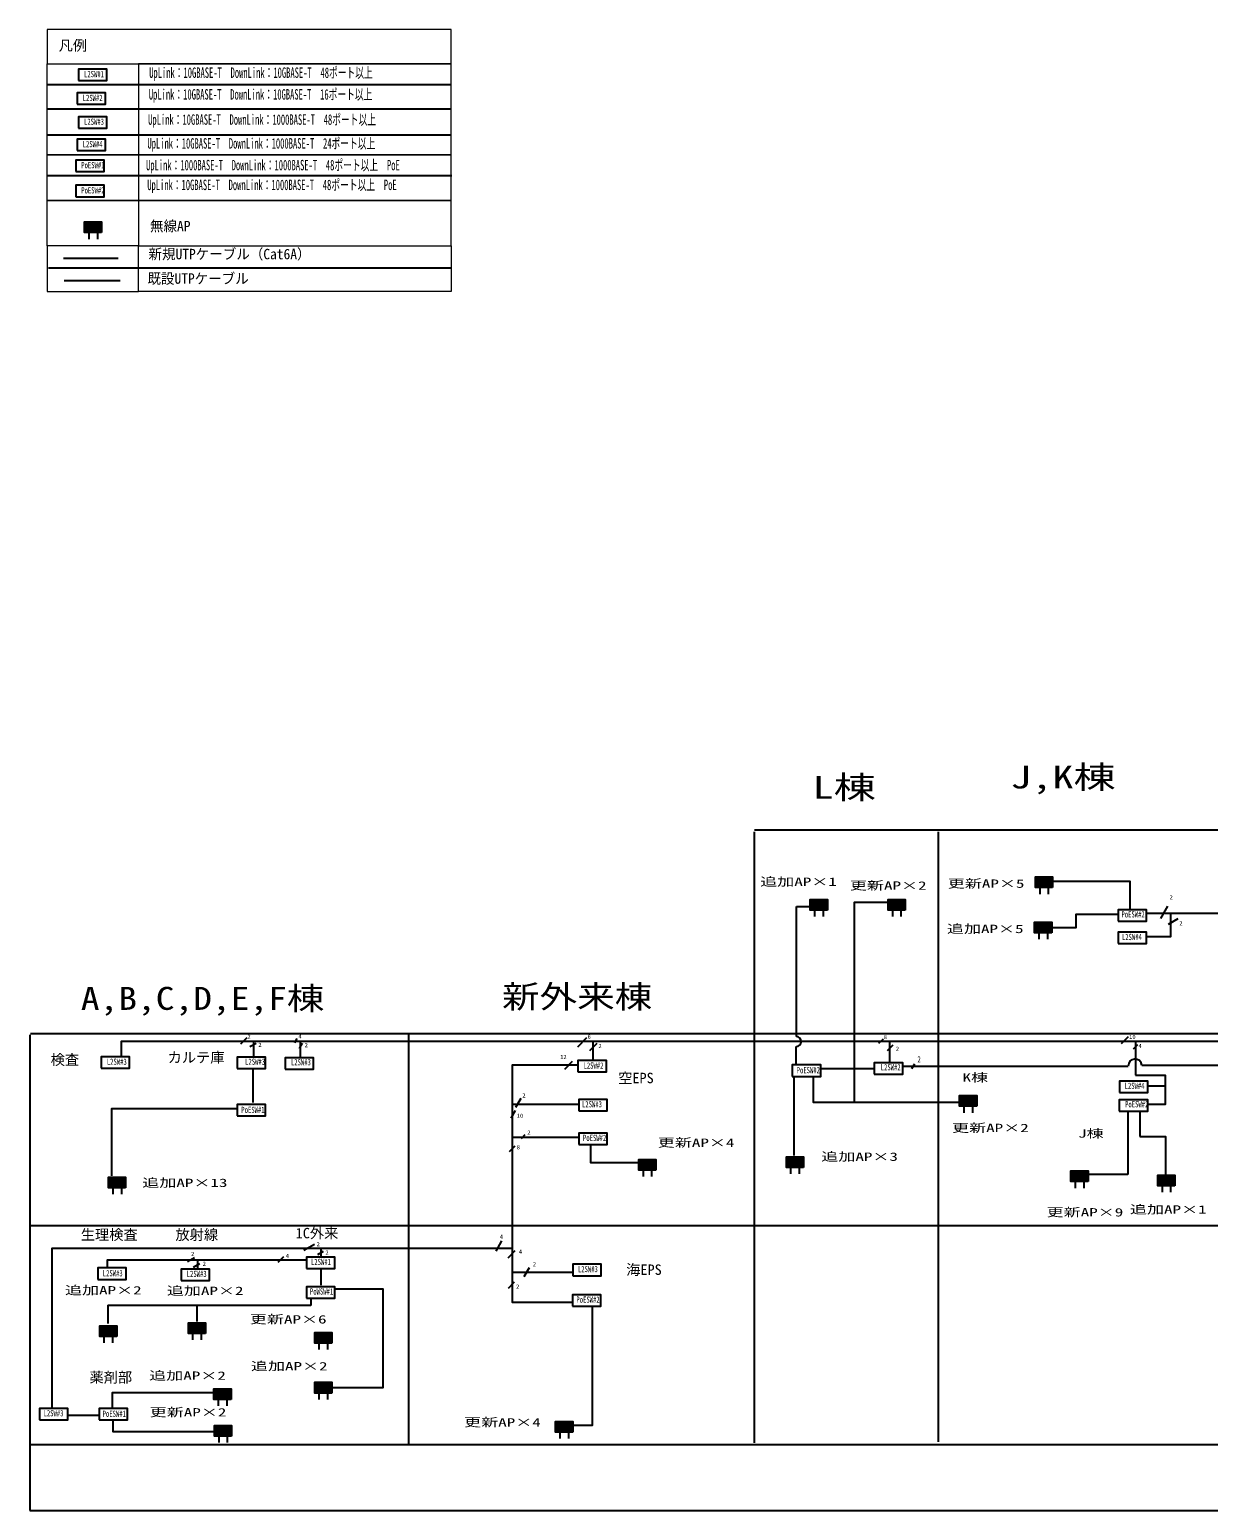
# Model space of a CAD drawing. Units: millimetres, scale not verified. Extents: x -201 to 210, y -148 to 138.
# Drawn here: x -201 to 6.1, y -122.3 to 137.9 of the extents above; entities that cross this region are included whole.
import ezdxf
from ezdxf.enums import TextEntityAlignment as Align

# ---------------------------------------------------------------- set-up
doc = ezdxf.new("R2010")
doc.units = ezdxf.units.MM
doc.header["$LTSCALE"] = 0.5
doc.layers.add('0-0_0', color=7, linetype='Continuous')
doc.layers.add('0-9_0AP', color=7, linetype='Continuous')
doc.layers.add('0-6_00HAN', color=7, linetype='Continuous', lineweight=18)
doc.styles.add('ＭＳ ゴシック', font='')
doc.styles.get('ＭＳ ゴシック').set_extended_font_data('MS Gothic')

# ---------------------------------------------------------------- blocks, each defined once
blk = doc.blocks.new('U12')
at = {"layer": '0-0_0'}
for points in [[(-2, -1.25), (-2, 1.25), (2, -1.25)], [(2, -1.25), (-2, 1.25), (2, 1.25)]]:
    blk.add_solid(points, dxfattribs=at)
blk = doc.blocks.new('A01')
at = {"layer": '0-0_0'}
for p, q in [((-1, -1.25), (-1, -2.75)), ((1, -1.25), (1, -2.75))]:
    blk.add_line(p, q, dxfattribs=at)
blk.add_lwpolyline([(2, -1.25), (-2, -1.25), (-2, 1.25), (2, 1.25)], close=True, dxfattribs=at)
blk.add_blockref('U12', (0, 0), dxfattribs=at)

msp = doc.modelspace()

# ---------------------------------------------------------------- linework, layer by layer
at = {"layer": '0-0_0'}
for p, q in [((-198, 128.3026), (-126.9846, 128.3026)), ((-197.8769, 123.9949), (-126.9846, 123.9949)), ((-198, 119.441), (-127.1077, 119.441)), ((-197.8769, 112.3026), (-126.8615, 112.3026)), ((-197.7538, 96.0564), (-127.1077, 96.0564)), ((-73.7173, -3.0204), (-73.7173, -110.3795)), ((198.8599, -2.7555), (-73.6529, -2.7555)), ((-41.3887, -3.0204), (-41.3887, -110.239)), ((-201.0071, -38.6725), (-201.0071, -122.2574)), ((-200.9051, -38.4568), (199.0388, -38.4568)), ((-134.4467, -38.4039), (-134.4467, -110.5411)), ((198.9534, -72.2637), (-201.0466, -72.2637)), ((-200.7889, -110.6826), (199.2111, -110.6826)), ((-201.0071, -122.2574), (198.9929, -122.2574))]:
    msp.add_line(p, q, dxfattribs=at)
at = {"layer": '0-0_0', "color": 5}
for p, q in [((-195.0735, 97.8068), (-185.4735, 97.8068)), ((-66.294, -38.9932), (-66.294, -16.1556)), ((-66.294, -16.1556), (-63.8872, -16.1556)), ((-1.0838, -16.1009), (-2.3145, -18.2326)), ((0.7624, -18.3162), (-0.9563, -19.3085)), ((-162.8957, -39.2188), (-164.0102, -40.3333)), ((-161.2547, -40.2034), (-162.3394, -40.8296)), ((-161.6914, -39.7291), (-161.6914, -42.4147)), ((-154.0729, -39.3658), (-154.5033, -40.1112)), ((-153.1248, -40.1316), (-153.6865, -41.1045)), ((-153.4895, -39.8399), (-153.4895, -42.7208)), ((-103.1624, -39.2188), (-104.7755, -40.8319)), ((-101.3573, -40.2034), (-102.6701, -41.5162)), ((-102.0699, -39.8633), (-102.0699, -42.9518)), ((-66.3487, -43.9709), (-66.3487, -40.7436)), ((-51.0598, -39.465), (-51.8404, -40.2455)), ((-49.3368, -40.5316), (-50.3248, -41.5197)), ((-49.9111, -39.9436), (-49.9111, -43.6359)), ((-7.9829, -39.0547), (-9.2137, -40.2855)), ((-6.3419, -40.4496), (-7.1224, -41.2301)), ((-6.7291, -39.8633), (-6.7291, -45.7718)), ((-105.706, -43.4034), (-107.0605, -44.7579)), ((-47.5111, -44.2137), (-7.9624, -44.2137)), ((-45.5624, -43.8547), (-46.0408, -44.6834)), ((-161.8257, -44.5632), (-161.8257, -50.606)), ((-66.7316, -45.9812), (-66.7316, -59.8889)), ((-4.5709, -47.6564), (-1.5624, -47.6564)), ((-115.7162, -52.0188), (-116.4794, -53.3406)), ((-104.6884, -50.9193), (-116.2367, -50.9193)), ((-114.7316, -49.8855), (-115.649, -51.4744)), ((-5.959, -52.1419), (-5.959, -56.5316)), ((-104.6884, -56.7382), (-116.0576, -56.7382)), ((-113.9932, -56.2855), (-114.6496, -56.9419)), ((-115.7983, -58.2547), (-116.7863, -59.2427)), ((-118.0957, -74.8701), (-119.1417, -76.6817)), ((-172.0855, -77.865), (-173.308, -78.5708)), ((-156.4137, -77.7009), (-157.3983, -78.6855)), ((-150.9983, -75.5265), (-152.8321, -76.5852)), ((-149.4393, -76.7573), (-150.4641, -77.3489)), ((-149.8969, -76.254), (-149.8969, -77.6863)), ((-115.7983, -76.6752), (-117.0318, -77.9087)), ((-171.1829, -78.9316), (-172.3064, -79.5803)), ((-171.5612, -78.313), (-171.5612, -79.6558)), ((-105.4941, -80.4615), (-116.1472, -80.4615)), ((-113.2547, -79.6291), (-114.1656, -81.2068)), ((-115.8803, -82.1726), (-116.9502, -83.2425)), ((-151.5978, -84.9376), (-151.5978, -86.2804)), ((-187.3171, -86.1909), (-187.3171, -89.4137)), ((-151.5978, -86.2804), (-187.3171, -86.2804)), ((-171.6507, -86.1909), (-171.6507, -89.0556))]:
    msp.add_line(p, q, dxfattribs=at)
at = {"layer": '0-0_0', "color": 134}
for p, q in [((-194.9504, 93.8684), (-185.1043, 93.8684)), ((-61.8655, -44.5818), (-52.6348, -44.5818)), ((-8.0513, -52.2513), (-8.0513, -63.2393)), ((-8.0513, -63.2393), (-14.8205, -63.2393)), ((-149.8969, -79.7453), (-149.8969, -82.6996)), ((-194.2998, -105.5276), (-188.8389, -105.5276))]:
    msp.add_line(p, q, dxfattribs=at)
at = {"layer": '0-0_0'}
for points in [[(-192.4546, 129.0137), (-187.4546, 129.0137), (-187.4546, 131.0137), (-192.4546, 131.0137)], [(-192.7008, 124.8291), (-187.7008, 124.8291), (-187.7008, 126.8291), (-192.7008, 126.8291)], [(-192.4546, 120.6445), (-187.4546, 120.6445), (-187.4546, 122.6445), (-192.4546, 122.6445)], [(-192.7008, 116.706), (-187.7008, 116.706), (-187.7008, 118.706), (-192.7008, 118.706)], [(-192.9469, 113.0137), (-187.9469, 113.0137), (-187.9469, 115.0137), (-192.9469, 115.0137)], [(-192.9469, 108.583), (-187.9469, 108.583), (-187.9469, 110.583), (-192.9469, 110.583)], [(-9.7587, -18.7291), (-4.7587, -18.7291), (-4.7587, -16.7291), (-9.7587, -16.7291)], [(-9.7376, -22.6393), (-4.7376, -22.6393), (-4.7376, -20.6393), (-9.7376, -20.6393)], [(-188.4742, -44.5337), (-183.4742, -44.5337), (-183.4742, -42.5337), (-188.4742, -42.5337)], [(-164.5719, -44.6233), (-159.5719, -44.6233), (-159.5719, -42.6233), (-164.5719, -42.6233)], [(-156.1444, -44.7236), (-151.1444, -44.7236), (-151.1444, -42.7236), (-156.1444, -42.7236)], [(-104.6818, -45.2052), (-99.6818, -45.2052), (-99.6818, -43.2052), (-104.6818, -43.2052)], [(-9.5325, -48.8205), (-4.5325, -48.8205), (-4.5325, -46.8205), (-9.5325, -46.8205)], [(-164.5943, -52.9488), (-159.5943, -52.9488), (-159.5943, -50.9488), (-164.5943, -50.9488)], [(-104.5475, -52.0536), (-99.5475, -52.0536), (-99.5475, -50.0536), (-104.5475, -50.0536)], [(-9.546, -52.105), (-4.546, -52.105), (-4.546, -50.105), (-9.546, -50.105)], [(-104.5475, -57.962), (-99.5475, -57.962), (-99.5475, -55.962), (-104.5475, -55.962)], [(-152.3969, -79.7606), (-147.3969, -79.7606), (-147.3969, -77.7606), (-152.3969, -77.7606)], [(-189.0786, -81.6585), (-184.0786, -81.6585), (-184.0786, -79.6585), (-189.0786, -79.6585)], [(-174.4149, -81.8554), (-169.4149, -81.8554), (-169.4149, -79.8554), (-174.4149, -79.8554)], [(-105.577, -81.0139), (-100.577, -81.0139), (-100.577, -79.0139), (-105.577, -79.0139)], [(-152.3969, -84.9529), (-147.3969, -84.9529), (-147.3969, -82.9529), (-152.3969, -82.9529)], [(-105.6665, -86.3852), (-100.6665, -86.3852), (-100.6665, -84.3852), (-105.6665, -84.3852)], [(-199.3064, -106.3486), (-194.3064, -106.3486), (-194.3064, -104.3486), (-199.3064, -104.3486)], [(-188.8323, -106.3486), (-183.8323, -106.3486), (-183.8323, -104.3486), (-188.8323, -104.3486)]]:
    msp.add_lwpolyline(points, close=True, dxfattribs=at)
at = {"layer": '0-0_0', "color": 134}
for points in [[(-21.2316, -11.664), (-7.669, -11.664), (-7.669, -16.4981)], [(-50.3624, -15.4581), (-56.147, -15.4581), (-56.147, -50.412)], [(-37.6718, -50.5624), (-63.2718, -50.5624), (-63.2718, -46.0769)], [(-102.4727, -58.1929), (-102.4727, -61.1472), (-94.1472, -61.1472)], [(-102.2041, -86.5266), (-102.2041, -107.3405), (-105.5612, -107.3405)], [(-186.4218, -106.4229), (-186.4218, -108.3923), (-168.786, -108.3923)]]:
    msp.add_lwpolyline(points, dxfattribs=at)
at = {"layer": '0-0_0', "color": 5}
for points in [[(-4.6924, -17.3262), (18.9413, -17.3262), (18.9413, -14.1034), (33.7423, -14.1034)], [(-9.6991, -17.5778), (-17.2068, -17.5778), (-17.2068, -19.9162), (-21.2684, -19.9162)], [(-4.653, -21.3932), (-0.4684, -21.3932), (-0.4684, -17.2085)], [(-184.9223, -42.4147), (-184.9223, -39.7962), (26.9759, -39.7962), (26.9759, -44.0261), (31.4073, -44.0261)], [(-104.6884, -44.0261), (-116.2367, -44.0261), (-116.2367, -85.6538), (-105.6731, -85.6538)], [(-5.5829, -44.0496), (20.4274, -44.0496), (20.4274, -52.1726)], [(-6.7291, -45.7718), (-1.5077, -45.7718), (-1.5077, -50.9385), (-4.5709, -50.9385)], [(-164.5114, -51.6802), (-186.668, -51.6802), (-186.668, -63.4971)], [(-5.959, -56.5316), (-1.4051, -56.5316), (-1.4051, -63.1778)], [(-116.2367, -76.254), (-197.1645, -76.254), (-197.1645, -104.2743)], [(-152.4035, -78.313), (-187.4066, -78.313), (-187.4066, -79.4768)], [(-147.3903, -83.3262), (-138.9752, -83.3262), (-138.9752, -100.6935), (-148.017, -100.6935)], [(-168.786, -101.5887), (-186.5114, -101.5887), (-186.5114, -104.2743)]]:
    msp.add_lwpolyline(points, dxfattribs=at)
for points in [[(-67.0162, -45.9897), (-62.0162, -45.9897), (-62.0162, -43.9897), (-67.0162, -43.9897)], [(-52.6162, -45.6205), (-47.6162, -45.6205), (-47.6162, -43.6205), (-52.6162, -43.6205)]]:
    msp.add_lwpolyline(points, close=True, dxfattribs=at)
for centre, radius, start, end in [((-66.3214, -39.8684), 0.8756, 268.21009, 88.21009), ((-6.7726, -44.1316), 1.1926, 3.94519, 183.94519)]:
    msp.add_arc(centre, radius, start, end, dxfattribs=at)
at = {"layer": '0-6_00HAN'}
for points in [[(-197.9343, 131.943), (-126.9343, 131.943), (-126.9343, 137.943), (-197.9343, 137.943)], [(-181.9343, 115.943), (-197.9343, 115.943), (-197.9343, 131.943), (-181.9343, 131.943)], [(-181.9343, 115.943), (-126.9343, 115.943), (-126.9343, 131.943), (-181.9343, 131.943)], [(-181.9343, 107.943), (-197.9343, 107.943), (-197.9343, 115.943), (-181.9343, 115.943)], [(-181.9343, 107.943), (-126.9343, 107.943), (-126.9343, 115.943), (-181.9343, 115.943)], [(-181.9343, 99.943), (-197.9343, 99.943), (-197.9343, 107.943), (-181.9343, 107.943)], [(-181.9343, 99.943), (-126.9343, 99.943), (-126.9343, 107.943), (-181.9343, 107.943)], [(-181.9343, 99.943), (-197.9343, 99.943), (-197.9343, 91.943), (-181.9343, 91.943)], [(-181.9343, 99.943), (-126.9343, 99.943), (-126.9343, 91.943), (-181.9343, 91.943)]]:
    msp.add_lwpolyline(points, close=True, dxfattribs=at)

# ---------------------------------------------------------------- block references
at = {"layer": '0-9_0AP', "xscale": 0.75, "yscale": 0.75}
for p in [(-189.8889, 103.2045), (-22.778, -11.8868), (-62.3556, -15.8274), (-48.6667, -15.8584), (-22.9302, -19.843), (-36.1128, -50.3162), (-92.4931, -61.5211), (-66.5578, -61.0782), (-185.6683, -64.6153), (-16.5436, -63.547), (-1.2821, -64.2855), (-187.2275, -90.7565), (-171.6507, -90.2194), (-149.4493, -91.9203), (-167.1478, -101.8125), (-149.4493, -100.6935), (-107.1112, -107.5906), (-167.0583, -108.2581)]:
    msp.add_blockref('A01', p, dxfattribs=at)

# ---------------------------------------------------------------- texts
at = {"layer": '0-0_0', "style": 'ＭＳ ゴシック'}
for s, height, width, p in [('L2SW#1', 1.1, 0.65, (-191.4765, 129.2528)), ('L2SW#2', 1.1, 0.65, (-191.7226, 125.0682)), ('L2SW#3', 1.1, 0.65, (-191.4765, 120.8836)), ('L2SW#4', 1.1, 0.65, (-191.7226, 116.9451)), ('PoESW#1', 1.1, 0.65, (-191.9688, 113.2528)), ('PoESW#2', 1.1, 0.65, (-191.9688, 108.822)), ('J,K棟', 4.032, 1.35, (-28.7058, 3.3879)), ('L棟', 4.032, 1.35, (-63.4514, 1.5751)), ('追加AP×1', 1.466, 1.5, (-72.6611, -12.9678)), ('更新AP×2', 1.466, 1.5, (-56.8936, -13.6356)), ('更新AP×5', 1.466, 1.5, (-39.6976, -13.2967)), ('PoESW#2', 1.1, 0.65, (-9.1685, -18.4005)), ('追加AP×5', 1.466, 1.5, (-39.8498, -21.253)), ('L2SW#4', 1.1, 0.65, (-9.0838, -22.3778)), ('A,B,C,D,E,F棟', 4.032, 1.2, (-192.0452, -35.5127)), ('新外来棟', 4.032, 1.2, (-118.0218, -35.2106)), ('L2SW#3', 1.1, 0.65, (-187.4737, -44.2947)), ('L2SW#3', 1.1, 0.65, (-163.1685, -44.2947)), ('L2SW#3', 1.1, 0.65, (-155.1214, -44.3801)), ('L2SW#2', 1.1, 0.65, (-103.7036, -44.9661)), ('L2SW#2', 1.1, 0.65, (-51.4701, -45.2769)), ('2', 1.1, 0.65, (-45.0154, -43.8821)), ('PoESW#2', 1.1, 0.65, (-66.2393, -45.7692)), ('K棟', 1.466, 1.5, (-37.0974, -47.3624)), ('L2SW#4', 1.1, 0.65, (-8.6188, -48.5316)), ('PoESW#1', 1.1, 0.65, (-163.8399, -52.7545)), ('L2SW#3', 1.1, 0.65, (-103.9722, -51.7698)), ('PoESW#2', 1.1, 0.65, (-8.5231, -51.7764)), ('更新AP×2', 1.466, 1.5, (-38.9436, -56.2239)), ('PoESW#2', 1.1, 0.65, (-103.7932, -57.6782)), ('更新AP×4', 1.466, 1.5, (-90.6579, -58.8186)), ('J棟', 1.466, 1.5, (-16.7897, -57.2085)), ('追加AP×3', 1.466, 1.5, (-61.9251, -61.2797)), ('追加AP×13', 1.466, 1.5, (-181.2581, -65.8703)), ('更新AP×9', 1.466, 1.5, (-22.3282, -71.0547)), ('追加AP×1', 1.466, 1.5, (-7.6821, -70.5624)), ('L2SW#1', 1.1, 0.65, (-151.5978, -79.4768)), ('L2SW#3', 1.1, 0.65, (-188.19, -81.4642)), ('L2SW#3', 1.1, 0.65, (-173.4368, -81.5716)), ('L2SW#3', 1.1, 0.65, (-104.6884, -80.7301)), ('追加AP×2', 1.466, 1.5, (-194.8369, -84.7586)), ('追加AP×2', 1.466, 1.5, (-176.9325, -84.8481)), ('PoWSW#1', 1.1, 0.65, (-151.7769, -84.669)), ('PoESW#2', 1.1, 0.65, (-104.9569, -86.1014)), ('更新AP×6', 1.466, 1.5, (-162.3405, -89.8613)), ('追加AP×2', 1.466, 1.5, (-162.1614, -98.0973)), ('追加AP×2', 1.466, 1.5, (-180.039, -99.7535)), ('L2SW#3', 1.1, 0.65, (-198.5968, -106.0648)), ('PoESW#1', 1.1, 0.65, (-188.2123, -106.1543)), ('更新AP×2', 1.466, 1.5, (-179.9494, -106.1991)), ('更新AP×4', 1.466, 1.5, (-124.6986, -107.9661))]:
    msp.add_text(s, height=height, dxfattribs=dict(at, width=width)).set_placement(p, align=Align.BOTTOM_LEFT)
for s, height, p in [('2', 0.7331, (-0.7145, -15.1162)), ('2', 0.7331, (1.0085, -19.6701)), ('2', 0.7331, (-162.759, -39.6154)), ('4', 0.7331, (-153.8085, -39.5573)), ('6', 0.7331, (-102.9983, -39.6154)), ('8', 0.7331, (-50.9504, -39.6701)), ('10', 0.7331, (-7.8188, -39.6291)), ('カルテ庫', 1.833, (-176.7829, -44.1339)), ('2', 0.7331, (-160.8444, -41.0376)), ('2', 0.7331, (-152.7145, -41.0889)), ('2', 0.7331, (-101.0838, -41.2564)), ('2', 0.7331, (-48.8171, -41.7214)), ('4', 0.7331, (-6.1778, -41.2154)), ('検査', 1.833, (-197.3435, -44.5185)), ('12', 0.7331, (-107.812, -43.1573)), ('空EPS', 1.833, (-97.6161, -47.7413)), ('2', 0.7331, (-114.4581, -49.9265)), ('10', 0.7331, (-115.4427, -53.4957)), ('2', 0.7331, (-113.5966, -56.4496)), ('8', 0.7331, (-115.4427, -59.0342)), ('生理検査', 1.833, (-192.0617, -75.2692)), ('放射線', 1.833, (-175.4106, -75.2692)), ('1C外来', 1.833, (-154.2835, -75.0007)), ('2', 0.7331, (-150.6154, -76.0598)), ('4', 0.7331, (-118.4239, -74.7607)), ('2', 0.7331, (-172.6872, -77.7829)), ('4', 0.7331, (-156.0308, -78.1111)), ('2', 0.7331, (-149.0564, -77.5368)), ('4', 0.7331, (-115.0735, -77.3726)), ('2', 0.7331, (-170.6359, -79.506)), ('2', 0.7331, (-112.612, -79.588)), ('海EPS', 1.833, (-96.1979, -81.4239)), ('2', 0.7331, (-115.5658, -83.5265)), ('薬剤部', 1.833, (-190.5266, -100.3354))]:
    msp.add_text(s, height=height, dxfattribs=at).set_placement(p, align=Align.BOTTOM_LEFT)
at = {"layer": '0-6_00HAN', "style": 'ＭＳ ゴシック'}
msp.add_text('凡例', height=1.833, dxfattribs=at).set_placement((-195.9343, 133.693), align=Align.BOTTOM_LEFT)
for s, width, p in [('UpLink：10GBASE-T\u3000DownLink：10GBASE-T\u300048ポート以上', 0.6, (-180.0308, 128.9179)), ('UpLink：10GBASE-T\u3000DownLink：10GBASE-T\u300016ポート以上', 0.6, (-180.0904, 125.1026)), ('UpLink：10GBASE-T\u3000DownLink：1000BASE-T\u300048ポート以上', 0.6, (-180.2135, 120.6718)), ('UpLink：10GBASE-T\u3000DownLink：1000BASE-T\u300024ポート以上', 0.6, (-180.3365, 116.4872)), ('UpLink：1000BASE-T\u3000DownLink：1000BASE-T\u300048ポート以上\u3000PoE', 0.6, (-180.5827, 112.6718)), ('UpLink：10GBASE-T\u3000DownLink：1000BASE-T\u300048ポート以上\u3000PoE', 0.6, (-180.3726, 109.1983)), ('無線AP', 0.95, (-179.8889, 101.9545)), ('新規UTPケーブル（Cat6A）', 0.95, (-180.1538, 97.041)), ('既設UTPケーブル', 0.95, (-180.3365, 92.7333))]:
    msp.add_text(s, height=1.833, dxfattribs=dict(at, width=width)).set_placement(p, align=Align.BOTTOM_LEFT)

doc.saveas('drawing.dxf')
